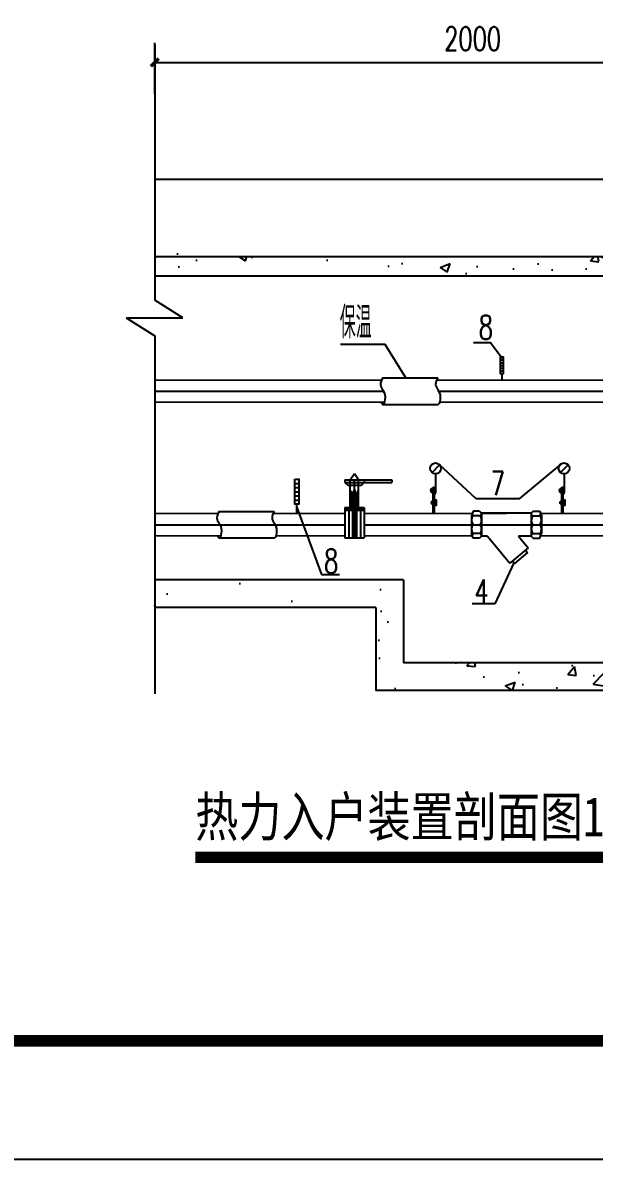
# Model space of a CAD drawing. Extents: x -37230 to 424755, y -141014 to 127947.
# Drawn here: x 69259 to 76496, y -69619 to -55228 of the extents above; entities that cross this region are included whole.
import ezdxf
from ezdxf.enums import TextEntityAlignment as Align

# ---------------------------------------------------------------- set-up
doc = ezdxf.new("R2010")
doc.units = 0
doc.header["$LTSCALE"] = 1000
doc.header["$MEASUREMENT"] = 0
doc.linetypes.add('CENTERX2', pattern=[101.6, 63.5, -12.7, 12.7, -12.7])
doc.linetypes.add('DASHDOT2', pattern=[0.5, 0.25, -0.125, 0, -0.125])
for name, color, linetype in [('ACS_CN_DYFJ', 6, 'Continuous'), ('ACS_CN_DYGX', 7, 'Continuous'), ('ACS_CN_DYJZ', 4, 'Continuous'), ('ACS_CN_DYZX', 9, 'DASHDOT2'), ('ACS_COM_BZ', 7, 'Continuous'), ('ACS_PFG_BZ', 3, 'Continuous'), ('DIM_SYMB', 3, 'Continuous'), ('PUB_Title(图框)', 130, 'Continuous'), ('TWT_TITLE', 7, 'Continuous'), ('YINYING', 8, 'Continuous')]:
    doc.layers.add(name, color=color, linetype=linetype)
doc.styles.add('_TCH_DIM', font='SIMPLEX', dxfattribs={"bigfont": 'GBCBIG'})
doc.styles.add('DIM_FONT', font='SIMPLEX', dxfattribs={"width": 0.7, "bigfont": 'GBCBIG'})
doc.styles.add('TUMING', font='', dxfattribs={"width": 0.8})
doc.styles.get('TUMING').set_extended_font_data('SimSun')
doc.dimstyles.new('DIMN', dxfattribs={"dimtxt": 300, "dimasz": 100, "dimexe": 250, "dimexo": 300, "dimgap": 150, "dimtad": 1, "dimdec": 0, "dimzin": 0, "dimdsep": 46, "dimtxsty": 'DIM_FONT', "dimblk": 'ARCHTICK', "dimcen": 0.09, "dimclrt": 7, "dimazin": 2, "dimtfac": 1, "dimtdec": 0, "dimtix": 1, "dimtmove": 2, "dimatfit": 3, "dimfxl": 0, "dimtolj": 1, "dimtzin": 0, "dimarcsym": 0})
doc.dimstyles.get("Standard").update_dxf_attribs({"dimscale": 100, "dimtxt": 3.5, "dimasz": 1, "dimexe": 2.5, "dimexo": 3, "dimgap": 1.5, "dimtad": 1, "dimdec": 0, "dimzin": 0, "dimdsep": 46, "dimtxsty": '_TCH_DIM', "dimblk": 'ARCHTICK', "dimcen": 0.09, "dimclrd": 3, "dimclre": 3, "dimclrt": 3, "dimadec": 0, "dimazin": 0, "dimtfac": 1, "dimtdec": 0, "dimtix": 1, "dimtmove": 2, "dimatfit": 3, "dimfxl": 0, "dimtolj": 1, "dimtzin": 0, "dimarcsym": 0})
pattern_1 = [(45, (67108.543, -60718.303), (-18.56155, 18.56155), []), (45, (67114.73, -60718.303), (-18.56155, 18.56155), []), (45, (67120.917, -60718.303), (-18.56155, 18.56155), []), (45, (67127.104, -60718.303), (-18.56155, 18.56155), [])]
pattern_2 = [(45, (65480.662, -60718.303), (-18.56155, 18.56155), []), (45, (65486.85, -60718.303), (-18.56155, 18.56155), []), (45, (65493.037, -60718.303), (-18.56155, 18.56155), []), (45, (65499.224, -60718.303), (-18.56155, 18.56155), [])]
pattern_3 = [(50, (70317.2, -59024.9), (1275.29, -111.57), [133.35, -1466.85]), (355, (70317.2, -59025), (-246.7, 1337.4), [106.68, -1173.48]), (100.451, (70423.5, -59034.2), (1028.6, 1225.82), [113.33, -1246.63]), (46.184, (70317.2, -58669.3), (1897.55, -294.3), [200.03, -2200.28]), (96.636, (70475.4, -58693.9), (1661.83, 1731.98), [170, -1869.94]), (351.184, (70317.2, -58669.3), (1661.83, 1731.98), [160.02, -1760.22]), (21, (70495, -58758.2), (1061.304, -715.86), [133.35, -1466.85]), (326, (70495, -58758.2), (432.61, 1289.32), [106.68, -1173.48]), (71.451, (70583.5, -58817.9), (1493.92, 573.46), [113.33, -1246.63]), (37.5, (70317.24, -59024.94), (21.62, 591.885), [0, -1159.256, 0, -1191.26, 0, -1177.925]), (7.5, (70317.24, -59024.94), (467.738, 701.264), [0, -679.196, 0, -1132.586, 0, -448.945]), (327.5, (69920.74, -59024.94), (949.134, -40.101), [0, -444.5, 0, -1386.84, 0, -1840.23]), (317.5, (69742.94, -59024.94), (1036.904, 177.985), [0, -577.85, 0, -921.004, 0, -1306.83])]

# ---------------------------------------------------------------- blocks, each defined once
blk = doc.blocks.new('我')
at = {"layer": 'TWT_TITLE'}
blk.add_lwpolyline([(-144001, -68537), (-54901, -68537), (-54901, -5537), (-144001, -5537)], close=True, dxfattribs=at)
at = {"layer": 'TWT_TITLE', "const_width": 150}
blk.add_lwpolyline([(-140251, -67037), (-56401, -67037), (-56401, -7037), (-140251, -7037)], close=True, dxfattribs=at)
blk = doc.blocks.new('_ArchTick')
at = {"color": 0, "linetype": 'ByBlock', "const_width": 0.4}
blk.add_lwpolyline([(-0.5, -0.5), (0.5, 0.5)], dxfattribs=at)
blk = doc.blocks.new('*D97')
at = {"layer": 'ACS_COM_BZ', "color": 0, "lineweight": -2}
for p, q in [((70931, -56127), (70931, -55481)), ((78981, -56594), (78981, -55481)), ((70931, -55731), (78981, -55731))]:
    blk.add_line(p, q, dxfattribs=at)
at = {"layer": 'Defpoints', "color": 0}
for p in [(78981, -55731), (70931, -56427), (78981, -56894)]:
    blk.add_point(p, dxfattribs=at)
at = {"layer": 'ACS_COM_BZ', "color": 0, "lineweight": -2, "xscale": 100, "yscale": 100, "zscale": 100, "rotation": 180}
blk.add_blockref('_ArchTick', (70931, -55731), dxfattribs=at)
at = {"layer": 'ACS_COM_BZ', "color": 0, "lineweight": -2, "xscale": 100, "yscale": 100, "zscale": 100}
blk.add_blockref('_ArchTick', (78981, -55731), dxfattribs=at)
at = {"layer": 'ACS_COM_BZ', "color": 7, "insert": (74956, -55431), "char_height": 300, "attachment_point": 5, "style": 'DIM_FONT'}
blk.add_mtext('\\A1;2000', dxfattribs=at)

msp = doc.modelspace()

# ---------------------------------------------------------------- hatches: boundary and pattern name
at = {"layer": 'YINYING'}
h = msp.add_hatch(dxfattribs=at)
h.set_pattern_fill('AR-CONC,_I', scale=7, style=2)
h.set_pattern_definition(pattern_3)
h.paths.add_polyline_path([(71981.4, -58434), (71981.4, -57944), (70931.4, -57944), (70931.4, -58434)])
h.paths.add_polyline_path([(77231.4, -58434), (77231.4, -58189), (71981.4, -58189), (71981.4, -58434)])
h.paths.add_polyline_path([(78281.4, -58434), (78281.4, -57944), (77231.4, -57944), (77231.4, -58434)])
h.paths.add_polyline_path([(78281.4, -57384), (78281.4, -57139), (77931.4, -57139), (77931.4, -56894), (77231.4, -56894), (77231.4, -57384)])
h.paths.add_polyline_path([(80731.4, -56894), (80031.4, -56894), (80031.4, -57139), (79681.4, -57139), (79681.4, -57384), (80731.4, -57384)])
h.paths.add_polyline_path([(80731.4, -58434), (80731.4, -57944), (79681.4, -57944), (79681.4, -58434)])
h.paths.add_polyline_path([(80731.4, -58189), (80731.4, -58434), (83881.4, -58434), (83881.4, -58189)])
at = {"layer": 'YINYING', "linetype": 'ByBlock'}
h = msp.add_hatch(dxfattribs=at)
h.set_pattern_fill('ANGLE', color=256, scale=35, style=0)
h.set_pattern_definition([(0, (65535.301, -60707.858), (0, 9.625), [7, -2.625]), (90, (65535.301, -60707.858), (-9.625, 6e-16), [7, -2.625])])
h.paths.add_polyline_path([(73485.6, -61400.8), (73436.6, -61400.8), (73436.6, -61750.8), (73485.6, -61750.8)])
h.paths.add_polyline_path([(73583.6, -61400.8), (73583.6, -61365.8), (73338.6, -61365.8), (73338.6, -61400.8)])
edge = h.paths.add_edge_path()
edge.add_line((73459.5, -61365.8), (73512, -61365.8))
edge.add_line((73512, -61365.8), (73512, -61148.8))
edge.add_spline(control_points=[(73512, -61148.8), (73503.7, -61164.5), (73485.8, -61197.7), (73468.7, -61162.2), (73459.5, -61143)], knot_values=[0.1558707, 0.1558707, 0.1558707, 0.1558707, 11.7645938, 25.1439494, 25.1439494, 25.1439494, 25.1439494], degree=3, periodic=0)
edge.add_line((73459.5, -61143), (73459.5, -61365.8))
edge = h.paths.add_edge_path()
edge.add_line((73459.5, -61150.7), (73459, -61150))
edge.add_spline(control_points=[(73459.2, -61150), (73450.9, -61139.6), (73435.2, -61204.3), (73416.9, -61170.9), (73408.3, -61155.1)], knot_values=[0, 0, 0, 0, 11.3671454, 21.6594915, 21.6594915, 21.6594915, 21.6594915], degree=3, periodic=0)
edge.add_line((73408.9, -61156.2), (73407, -61153.8))
edge.add_line((73407, -61153.8), (73407, -61365.8))
edge.add_line((73407, -61365.8), (73459.5, -61365.8))
edge.add_line((73459.5, -61365.8), (73459.5, -61150.7))
at = {"layer": 'YINYING'}
h = msp.add_hatch(dxfattribs=at)
h.set_pattern_fill('ANSI34', color=256, scale=35, style=0)
h.set_pattern_definition(pattern_2)
edge = h.paths.add_edge_path()
edge.add_line((74469.8, -61104.4), (74468.5, -61105.2))
edge.add_spline(control_points=[(74468.5, -61105.2), (74446.9, -61119.1), (74404.1, -61146.8), (74441.7, -61179.9), (74461, -61196.5)], knot_values=[0, 0, 0, 0, 17.6656068, 35.1017574, 35.1017574, 35.1017574, 35.1017574], degree=3, periodic=0)
edge.add_line((74461, -61196.5), (74469.8, -61196.5))
edge.add_line((74469.8, -61196.5), (74469.8, -61104.4))
h = msp.add_hatch(dxfattribs=at)
h.set_pattern_fill('ANSI34', color=256, scale=35, style=0)
h.set_pattern_definition(pattern_1)
edge = h.paths.add_edge_path()
edge.add_line((76097.6, -61104.4), (76096.4, -61105.2))
edge.add_spline(control_points=[(76096.4, -61105.2), (76074.8, -61119.1), (76032, -61146.8), (76069.6, -61179.9), (76088.9, -61196.5)], knot_values=[0, 0, 0, 0, 17.6656068, 35.1017574, 35.1017574, 35.1017574, 35.1017574], degree=3, periodic=0)
edge.add_line((76088.9, -61196.5), (76097.6, -61196.5))
edge.add_line((76097.6, -61196.5), (76097.6, -61104.4))
h = msp.add_hatch(dxfattribs=at)
h.set_pattern_fill('ANSI34', color=256, scale=35, style=0)
h.set_pattern_definition(pattern_2)
h.paths.add_polyline_path([(74452.3, -61281.8, 0.30596), (74435.9, -61306.1, 0.30596), (74452.3, -61330.4)])
h.paths.add_polyline_path([(74469.8, -61281.1, 0.1720193), (74452.3, -61281.8), (74452.3, -61330.4, 0.1720193), (74469.8, -61331.2)])
h.paths.add_polyline_path([(74487.1, -61298.3, 0.2473301), (74469.8, -61281.1), (74469.8, -61331.2, 0.2473301), (74487.1, -61313.9)])
h.paths.add_polyline_path([(74488.3, -61306.1, -0.0758109), (74487.1, -61313.9), (74487.1, -61339.4), (74494.2, -61339.4), (74494.2, -61270.4), (74487.1, -61270.4), (74487.1, -61298.3, -0.0758109)])
h = msp.add_hatch(dxfattribs=at)
h.set_pattern_fill('ANSI34', color=256, scale=35, style=0)
h.set_pattern_definition(pattern_1)
h.paths.add_polyline_path([(76080.1, -61281.8, 0.30596), (76063.7, -61306.1, 0.30596), (76080.1, -61330.4)])
h.paths.add_polyline_path([(76097.6, -61281.1, 0.1720193), (76080.1, -61281.8), (76080.1, -61330.4, 0.1720193), (76097.6, -61331.2)])
h.paths.add_polyline_path([(76115, -61298.3, 0.2473301), (76097.6, -61281.1), (76097.6, -61331.2, 0.2473301), (76115, -61313.9)])
h.paths.add_polyline_path([(76116.2, -61306.1, -0.0758109), (76115, -61313.9), (76115, -61339.4), (76122.1, -61339.4), (76122.1, -61270.4), (76115, -61270.4), (76115, -61298.3, -0.0758109)])
h = msp.add_hatch(dxfattribs=at)
h.set_pattern_fill('AR-CONC,_I', scale=7, style=2)
h.set_pattern_definition(pattern_3)
h.paths.add_polyline_path([(73731.4, -62634), (73731.4, -63684), (78631.4, -63684), (78631.4, -65084), (80731.4, -65084), (80731.4, -63684), (81781.4, -63684), (82131.4, -63684), (82131.4, -62634), (83881.4, -62634), (83881.4, -62284), (81781.4, -62284), (81781.4, -63334), (80381.4, -63334), (80381.4, -64734), (78981.4, -64734), (78981.4, -63334), (74081.4, -63334), (74081.4, -62284), (70931.4, -62284), (70931.4, -62634)])

# ---------------------------------------------------------------- linework, layer by layer
at = {"layer": 'ACS_CN_DYFJ'}
for p, q in [((75308.3, -59497.7), (75342.7, -59497.7)), ((75308.3, -59532.7), (75342.7, -59532.7)), ((75308.3, -59567.7), (75342.7, -59567.7)), ((75308.3, -59602.7), (75342.7, -59602.7)), ((75308.3, -59637.7), (75342.7, -59637.7)), ((75323.9, -59672.1), (75323.9, -59752.8)), ((75555.1, -61252.7), (76078, -60816)), ((72703.7, -61062.6), (72755.2, -61062.6)), ((72703.7, -61115.1), (72755.2, -61115.1)), ((74468.5, -61105.2), (74469.8, -61104.4)), ((76096.4, -61105.2), (76097.6, -61104.4)), ((72703.7, -61167.6), (72755.2, -61167.6)), ((72703.7, -61220.1), (72755.2, -61220.1)), ((72703.7, -61272.6), (72755.2, -61272.6)), ((72727.1, -61324.1), (72727.1, -61445.3))]:
    msp.add_line(p, q, dxfattribs=at)
at = {"layer": 'ACS_CN_DYFJ', "linetype": 'ByBlock'}
for p, q in [((73813.8, -59724.8), (74513.9, -59724.8)), ((73813.8, -60060.8), (74521.5, -60060.8)), ((74441.4, -60923.6), (74538.3, -60826.9)), ((74994.8, -61252.7), (74538.3, -60826.9)), ((76069.3, -60923.6), (76166.2, -60826.9)), ((73338.6, -61015.8), (73338.6, -61050.8)), ((73338.6, -61015.8), (73930.9, -61015.8)), ((73406.4, -61015.8), (73459.5, -60936.1)), ((73407, -61365.8), (73407, -61015.8)), ((73511, -61015.8), (73459.5, -60938.7)), ((73459.5, -61365.8), (73459.5, -61015.8)), ((73512, -61365.8), (73512, -61015.8)), ((73583.6, -61015.8), (73583.6, -61050.8)), ((73930.9, -61015.8), (73930.9, -61050.8)), ((74487.3, -60939.9), (74487.3, -61179)), ((76115.1, -60939.9), (76115.1, -61179)), ((73338.6, -61050.8), (73373.6, -61085.8)), ((73338.6, -61050.8), (73930.9, -61050.8)), ((73373.6, -61085.8), (73548.6, -61085.8)), ((73408.5, -61155.6), (73407, -61153.8)), ((73458.9, -61149.9), (73459.5, -61150.7)), ((73548.6, -61085.8), (73583.6, -61050.8)), ((74469.8, -61104.1), (74469.8, -61446.2)), ((76097.6, -61104.1), (76097.6, -61446.2)), ((74452.3, -61188.9), (74452.3, -61446.2)), ((74461, -61196.5), (74469.8, -61196.5)), ((74994.8, -61252.7), (75555.1, -61252.7)), ((76080.1, -61188.9), (76080.1, -61446.2)), ((76088.9, -61196.5), (76097.6, -61196.5)), ((71741.9, -61416.4), (72442, -61416.4)), ((73338.6, -61365.8), (73583.6, -61365.8)), ((73338.6, -61365.8), (73338.6, -61750.8)), ((73338.6, -61400.8), (73583.6, -61400.8)), ((73387.6, -61400.8), (73387.6, -61750.8)), ((73436.6, -61400.8), (73436.6, -61750.8)), ((73485.6, -61400.8), (73485.6, -61750.8)), ((73534.6, -61400.8), (73534.6, -61750.8)), ((73583.6, -61365.8), (73583.6, -61750.8)), ((74962.2, -61412.2), (74940.8, -61472.7)), ((75043.6, -61412.2), (74962.2, -61412.2)), ((75043.6, -61412.2), (75069.3, -61437.9)), ((75069.3, -61437.9), (75383.8, -61437.9)), ((75069.3, -61437.9), (75373.1, -61437.9)), ((75069.3, -61437.9), (75069.3, -61729.6)), ((75698.4, -61437.9), (75069.3, -61437.9)), ((75724.1, -61412.2), (75698.4, -61437.9)), ((75698.4, -61437.9), (75698.4, -61729.6)), ((75724.1, -61412.2), (75805.4, -61412.2)), ((75805.4, -61412.2), (75826.8, -61472.7)), ((74940.8, -61472.7), (74940.8, -61695.4)), ((75043.6, -61472.7), (74962.2, -61472.7)), ((75724.1, -61472.7), (75805.4, -61472.7)), ((75826.8, -61472.7), (75826.8, -61695.4)), ((74962.2, -61755.3), (74940.8, -61695.4)), ((75043.6, -61695.4), (74962.2, -61695.4)), ((75069.3, -61729.6), (75043.6, -61755.3)), ((75145.4, -61729.6), (75069.3, -61729.6)), ((75145.4, -61729.6), (75427.3, -62069.5)), ((75534.8, -61729.6), (75658, -61878.1)), ((75698.4, -61729.6), (75534.8, -61729.6)), ((75698.4, -61729.6), (75724.1, -61755.3)), ((75724.1, -61695.4), (75805.4, -61695.4)), ((75805.4, -61755.3), (75826.8, -61695.4)), ((71741.9, -61752.4), (72449.6, -61752.4)), ((73338.6, -61750.8), (73583.6, -61750.8)), ((75043.6, -61755.3), (74962.2, -61755.3)), ((75658, -61878.1), (75427.3, -62069.5)), ((75724.1, -61755.3), (75805.4, -61755.3)), ((75652.4, -61938.4), (75487.6, -62075.1)), ((75625.1, -61905.4), (75652.4, -61938.4)), ((75460.3, -62042.1), (75487.6, -62075.1))]:
    msp.add_line(p, q, dxfattribs=at)
at = {"layer": 'ACS_CN_DYFJ'}
for points in [[(75308.3, -59459.8), (75342.7, -59459.8), (75342.7, -59672.1), (75308.3, -59672.1)], [(72703.7, -61005.8), (72755.2, -61005.8), (72755.2, -61324.1), (72703.7, -61324.1)], [(74487.1, -61270.4), (74494.2, -61270.4), (74494.2, -61339.4), (74487.1, -61339.4)], [(76115, -61270.4), (76122.1, -61270.4), (76122.1, -61339.4), (76115, -61339.4)]]:
    msp.add_lwpolyline(points, close=True, dxfattribs=at)
at = {"layer": 'ACS_CN_DYFJ', "linetype": 'ByBlock'}
for centre in [(74485.8, -60871.3), (76113.7, -60871.3)]:
    msp.add_circle(centre, 68.7, dxfattribs=at)
at = {"layer": 'ACS_CN_DYFJ'}
for centre in [(74462.1, -61306.1), (76089.9, -61306.1)]:
    msp.add_circle(centre, 26.2, dxfattribs=at)
at = {"layer": 'ACS_CN_DYFJ', "linetype": 'ByBlock'}
for centre, radius, start, end in [((74469.8, -61179), 17.5, 270, 0), ((76097.6, -61179), 17.5, 270, 0), ((74999.7, -61442.5), 48.1, 180, 218.95399), ((75039, -61442.5), 30.6, 278.59798, 8.59798), ((75728.6, -61442.5), 30.6, 171.40202, 261.40202), ((75768, -61442.5), 48.1, 321.04601, 0), ((75023.9, -61528.4), 83.1, 137.92498, 222.07502), ((75023.9, -61639.7), 83.1, 137.92498, 222.07502), ((74996.1, -61528.4), 73.1, 310.44972, 49.55028), ((74996.1, -61639.7), 73.1, 310.44972, 49.55028), ((75771.5, -61528.4), 73.1, 130.44972, 229.55028), ((75771.5, -61639.7), 73.1, 130.44972, 229.55028), ((75743.8, -61528.4), 83.1, 317.92498, 42.07502), ((75743.8, -61639.7), 83.1, 317.92498, 42.07502), ((74998.8, -61725.3), 47.3, 140.69235, 180), ((75039.3, -61725.3), 30.3, 351.8699, 81.8699), ((75728.3, -61725.3), 30.3, 98.1301, 188.1301), ((75768.8, -61725.3), 47.3, 0, 39.30765)]:
    msp.add_arc(centre, radius, start, end, dxfattribs=at)
for points, knots in [([(73814.8, -59726), (73801.6, -59754.6), (73762.1, -59840.4), (73873.3, -59904.7), (73835.9, -60053.6), (73822.8, -60060.8)], [0, 0, 0, 0, 24.4715019, 73.4250266, 96.4089723, 96.4089723, 96.4089723, 96.4089723]), ([(74513.5, -59726), (74500.3, -59754.6), (74460.8, -59840.4), (74572, -59904.7), (74534.6, -60053.6), (74521.5, -60060.8)], [0, 0, 0, 0, 24.4715019, 73.4250266, 96.4089723, 96.4089723, 96.4089723, 96.4089723]), ([(73459.5, -61143), (73468.7, -61162.2), (73485.8, -61197.7), (73503.7, -61164.5), (73512, -61148.8)], [0.1558707, 0.1558707, 0.1558707, 0.1558707, 13.5352263, 25.1439494, 25.1439494, 25.1439494, 25.1439494]), ([(74468.5, -61105.2), (74446.9, -61119.1), (74404.1, -61146.8), (74441.7, -61179.9), (74461, -61196.5)], [0, 0, 0, 0, 17.6656068, 35.1017574, 35.1017574, 35.1017574, 35.1017574]), ([(76096.4, -61105.2), (76074.8, -61119.1), (76032, -61146.8), (76069.6, -61179.9), (76088.9, -61196.5)], [0, 0, 0, 0, 17.6656068, 35.1017574, 35.1017574, 35.1017574, 35.1017574]), ([(71742.9, -61417.6), (71729.7, -61446.2), (71690.2, -61532), (71801.4, -61596.3), (71764, -61745.2), (71750.9, -61752.4)], [0, 0, 0, 0, 24.4715019, 73.4250266, 96.4089723, 96.4089723, 96.4089723, 96.4089723]), ([(72441.6, -61417.6), (72428.4, -61446.2), (72388.9, -61532), (72500.1, -61596.3), (72462.7, -61745.2), (72449.6, -61752.4)], [0, 0, 0, 0, 24.4715019, 73.4250266, 96.4089723, 96.4089723, 96.4089723, 96.4089723])]:
    msp.add_open_spline(points, degree=3, knots=knots, dxfattribs=at)
at = {"layer": 'ACS_CN_DYFJ', "linetype": 'ByBlock', "end_tangent": (0.6251167, -0.7805313)}
msp.add_spline([(73408.3, -61155.1), (73433.7, -61180.5), (73459.2, -61150)], degree=3, dxfattribs=at)
at = {"layer": 'ACS_CN_DYGX', "const_width": 20}
for points in [[(73814.5, -59726.4), (73815.4, -59725)], [(73814.8, -59725.9), (73815.5, -59724.8)], [(70931.4, -59752.8), (73802.8, -59752.8)], [(74501.5, -59752.8), (78120.5, -59752.8)], [(70931.4, -60032.8), (73838.3, -60032.8)], [(73800.8, -60034.3), (73799.9, -60032.8)], [(74537, -60032.8), (78120.5, -60032.8)], [(70931.4, -61444), (71731, -61444)], [(71742.6, -61418), (71743.5, -61416.6)], [(71742.9, -61417.4), (71743.5, -61416.4)], [(72429.8, -61444), (73338.6, -61444)], [(73583.6, -61444), (74950.9, -61444)], [(75816.7, -61444), (77054.5, -61444)], [(70931.4, -61724), (71766.5, -61724)], [(71728.9, -61725.8), (71728, -61724.4)], [(72465.2, -61724), (73338.6, -61724)], [(73583.6, -61724), (74951, -61724)], [(75816.6, -61724), (77054.5, -61724)]]:
    msp.add_lwpolyline(points, dxfattribs=at)
at = {"layer": 'ACS_CN_DYGX'}
for points in [[(73816.2, -60060.8), (73815.7, -60060.6), (73810.5, -60056.8), (73805.4, -60044.9), (73800.8, -60034.1)], [(71744.3, -61752.4), (71743.8, -61752.1), (71738.5, -61748.4), (71733.5, -61736.5), (71728.8, -61725.7)]]:
    msp.add_open_spline(points, degree=3, knots=[100.2360276, 100.2360276, 100.2360276, 100.2360276, 101.0648443, 109.4238599, 109.4238599, 109.4238599, 109.4238599], dxfattribs=at)
at = {"layer": 'ACS_CN_DYJZ'}
for p, q in [((70931.4, -55506.4), (70931.4, -58742.7)), ((70931.4, -56032.2), (70931.4, -58434)), ((70931.4, -57209), (77231.4, -57209)), ((70931.4, -58189), (77231.4, -58189)), ((70931.4, -58434), (80731.4, -58434)), ((71284.5, -58964.5), (70931.4, -58742.7)), ((70569.4, -58964.5), (71284.5, -58964.5)), ((70569.4, -58964.5), (70931.4, -59192.6)), ((70931.4, -59192.6), (70931.4, -63727.4)), ((74081.4, -62284), (70931.4, -62284)), ((74081.4, -62284), (74081.4, -63334)), ((73731.4, -62634), (70931.4, -62634)), ((73731.4, -62634), (73731.4, -63684)), ((78981.4, -63334), (74081.4, -63334)), ((78631.4, -63684), (73731.4, -63684))]:
    msp.add_line(p, q, dxfattribs=at)
at = {"layer": 'ACS_CN_DYZX', "linetype": 'CENTERX2', "ltscale": 5}
for p, q in [((70931.4, -59892.8), (73827.5, -59892.8)), ((74526.2, -59892.8), (78120.5, -59892.8)), ((70931.4, -61584), (73338.6, -61584)), ((73583.6, -61584), (74669, -61584)), ((74669, -61584), (77054.5, -61584))]:
    msp.add_line(p, q, dxfattribs=at)
at = {"layer": 'ACS_PFG_BZ'}
msp.add_lwpolyline([(75331.3, -59479.4), (75183.6, -59282.7), (74968.2, -59282.7)], dxfattribs=at)
at = {"layer": 'DIM_SYMB', "color": 3, "const_width": 142.9}
msp.add_lwpolyline([(71443.4, -65796.1), (77583.8, -65796.1)], dxfattribs=at)

# ---------------------------------------------------------------- block references
at = {"layer": 'PUB_Title(图框)', "color": 3}
msp.add_blockref('我', (195636.4, -1081.7), dxfattribs=at)

# ---------------------------------------------------------------- texts
at = {"layer": 'ACS_PFG_BZ', "lineweight": 0, "style": '_TCH_DIM', "width": 0.7}
for s, height, p in [('保温', 400, (73273.3, -59224.5)), ('8', 300, (75032.8, -59234.8)), ('8', 300, (73074.1, -62196)), ('4', 300, (74978.7, -62579.6))]:
    msp.add_text(s, height=height, dxfattribs=at).set_placement(p)
msp.add_text('7', height=300, dxfattribs=at).set_placement((75274.9, -61062.1), align=Align.MIDDLE_CENTER)
at = {"layer": 'DIM_SYMB', "color": 7, "lineweight": 0, "style": 'TUMING', "width": 0.8}
msp.add_text('热力入户装置剖面图1-1', height=500, dxfattribs=at).set_placement((71443.4, -65531))

# ---------------------------------------------------------------- dimensions: what is measured, and where the dimension line sits
at = {"layer": 'ACS_COM_BZ'}
dim = msp.add_linear_dim(base=(78981.4, -55730.6), p1=(70931.4, -56426.8), p2=(78981.4, -56894), text='2000', dimstyle='DIMN', dxfattribs=at)
dim.commit()
dim.dimension.update_dxf_attribs({"geometry": '*D97', "text_midpoint": (74956.4, -55430.6)})

# ---------------------------------------------------------------- leaders
at = {"layer": 'ACS_PFG_BZ'}
msp.add_leader([(74109.8, -59724.9), (73848.8, -59303.8), (73282.5, -59303.8)], dimstyle='Standard', override={"dimexo": 80, "dimldrblk": 'NONE'}, dxfattribs=at)
at = {"layer": 'ACS_PFG_BZ', "has_arrowhead": 0}
for points in [[(72728.7, -61364.5), (73040.6, -62214.7), (73268.3, -62214.7)], [(75478.2, -62065.3), (75238.2, -62587.8), (74948.9, -62587.8)]]:
    msp.add_leader(points, dimstyle='Standard', override={"dimexo": 80, "dimldrblk": 'NONE'}, dxfattribs=at)

doc.saveas('drawing.dxf')
